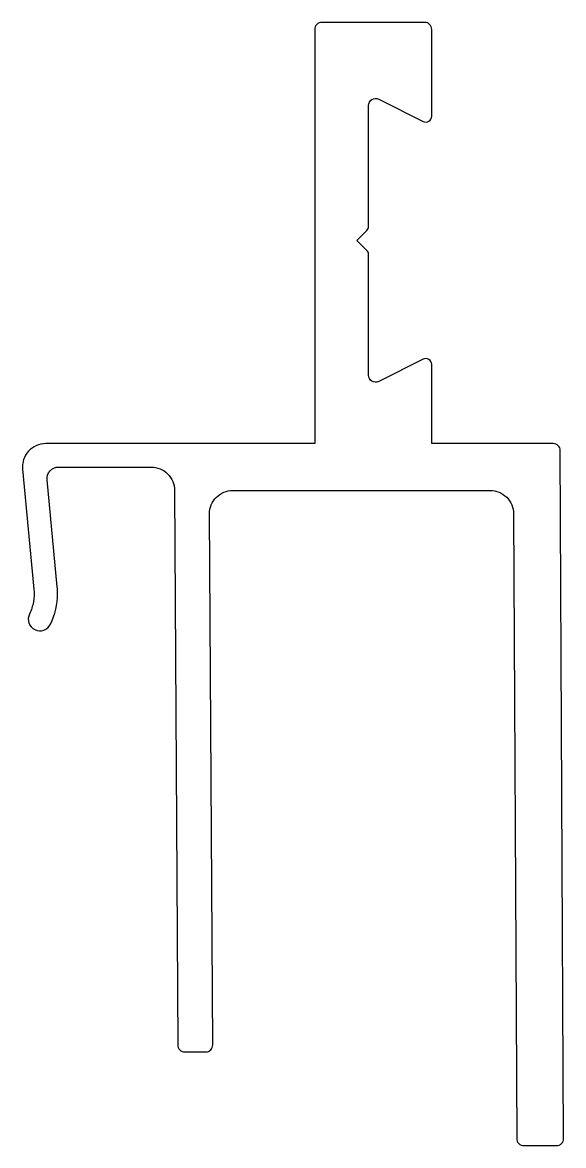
# Model space of a CAD drawing. Extents: x 560.1 to 583.3, y 54.4 to 102.4.
import ezdxf

# ---------------------------------------------------------------- set-up
doc = ezdxf.new("R2010")
doc.units = 0
doc.layers.get('0').update_dxf_attribs({"linetype": 'CONTINUOUS'})

msp = doc.modelspace()

# ---------------------------------------------------------------- linework, layer by layer
at = {"color": 0, "linetype": 'CONTINUOUS'}
msp.add_lwpolyline([(581.127, 81.445), (581.266, 54.746, 0.196195), (581.354, 54.534, 0.201632), (581.566, 54.446), (582.966, 54.446, 0.198912), (583.178, 54.534, 0.198912), (583.266, 54.746), (583.127, 84.146, 0.197678), (583.039, 84.357, 0.198912), (582.827, 84.445), (577.627, 84.445), (577.627, 87.828, 0.259933), (577.508, 88.041, 0.259933), (577.265, 88.052), (575.361, 87.1, -0.259933), (575.069, 87.113, -0.259933), (574.927, 87.368), (574.927, 92.529, 0.098491), (574.908, 92.625, 0.098491), (574.853, 92.706), (574.427, 93.133), (574.853, 93.56, 0.098491), (574.908, 93.641, 0.098491), (574.927, 93.736), (574.927, 98.897, -0.259933), (575.069, 99.153, -0.259933), (575.361, 99.166), (577.265, 98.214, 0.259933), (577.508, 98.225, 0.259933), (577.627, 98.437), (577.627, 102.145, 0.198912), (577.539, 102.357, 0.198912), (577.327, 102.445), (572.927, 102.445, 0.198912), (572.714, 102.357, 0.198912), (572.627, 102.145), (572.627, 84.445), (561.127, 84.445, 0.211238), (560.387, 84.118, 0.211238), (560.131, 83.35), (560.618, 78.224, -0.067884), (560.595, 77.68, -0.068741), (560.427, 77.163, 0.414713), (560.659, 76.495, 0.413714), (561.327, 76.727, 0.113669), (561.627, 78.035, 0.023234), (561.613, 78.318), (561.179, 82.898, -0.211238), (561.306, 83.281, -0.211238), (561.676, 83.445), (565.627, 83.445, -0.198912), (566.334, 83.152, -0.198912), (566.627, 82.445), (566.766, 58.746, 0.195852), (566.854, 58.534, 0.201976), (567.066, 58.446), (567.966, 58.446, 0.198912), (568.178, 58.534, 0.198912), (568.266, 58.746), (568.127, 81.445, -0.202112), (568.419, 82.152, -0.195716), (569.127, 82.445), (580.127, 82.445, -0.198914), (580.834, 82.152, -0.198909)], format="xyb", close=True, dxfattribs=at)

doc.saveas('drawing.dxf')
